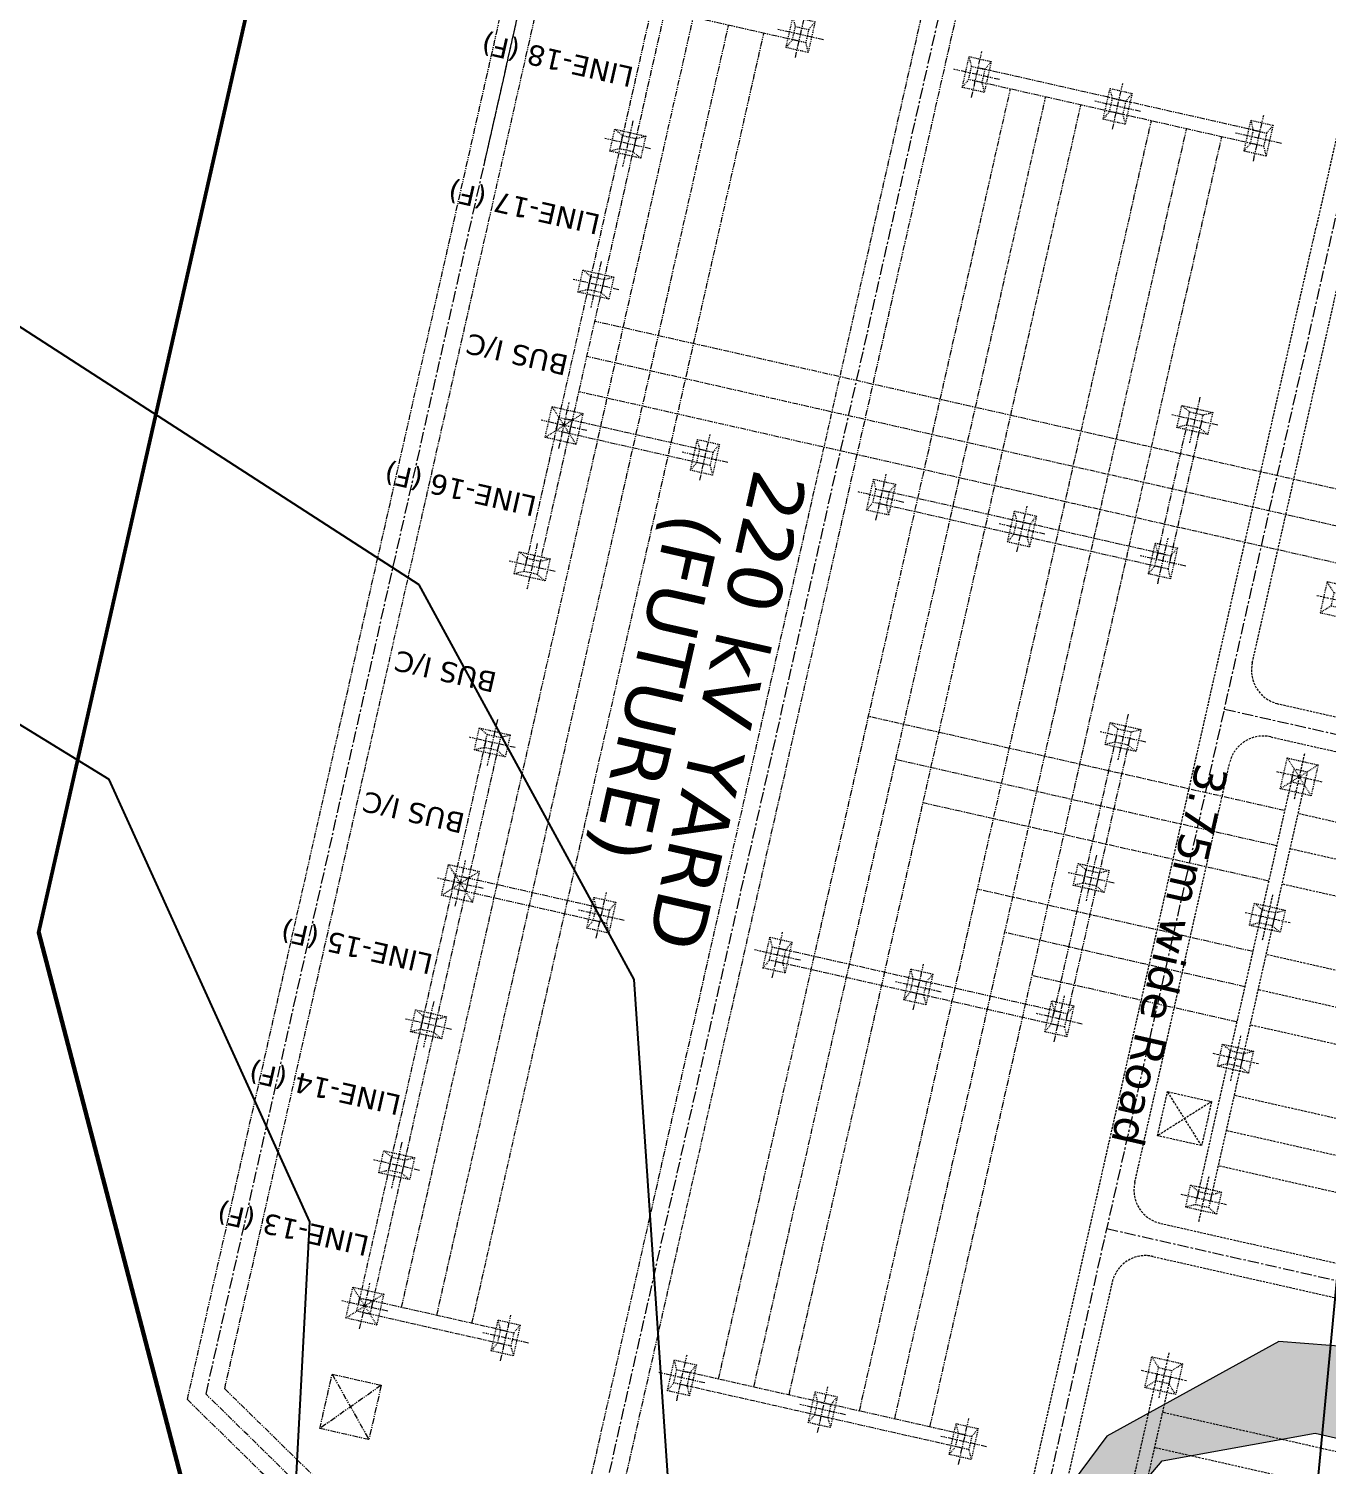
# Model space of a CAD drawing. Header units: metres. Extents: x 218545 to 227455, y 1543467 to 1556082.
# Drawn here: x 222174.5 to 222318.3, y 1554324.5 to 1554483.6 of the extents above; entities that cross this region are included whole.
import ezdxf

# ---------------------------------------------------------------- set-up
doc = ezdxf.new("R2010")
doc.units = ezdxf.units.M
doc.header["$MEASUREMENT"] = 0
for name, pattern in [('CENTER', [2, 1.25, -0.25, 0.25, -0.25]), ('HIDDEN', [0.375, 0.25, -0.125]), ('PHANTOM2', [1.25, 0.625, -0.125, 0.125, -0.125, 0.125, -0.125])]:
    doc.linetypes.add(name, pattern=pattern)
for name, color, linetype in [('10 M CONTOUR', 20, 'Continuous'), ('2 M CONTOUR', 33, 'Continuous'), ('AQUEDUCT', 1, 'Continuous'), ('CART TRACK', 30, 'Continuous'), ('TXT', 222, 'Continuous')]:
    doc.layers.add(name, color=color, linetype=linetype)
for name, color, linetype, lineweight in [('Co-ordinate', 1, 'Continuous', 50), ('E-LAY-CNTRL', 1, 'CENTER', 0), ('E-LAY-EXIST', 8, 'HIDDEN', 0), ('STREAM', 140, 'Continuous', 0)]:
    doc.layers.add(name, color=color, linetype=linetype, lineweight=lineweight)
doc.styles.add('STYLE1', font='verdana.ttf')

# ---------------------------------------------------------------- blocks, each defined once
blk = doc.blocks.new('TWR_CTG_p')
for p, q in [((-750, 750), (-1750, 1250)), ((1750, 1250), (750, 750)), ((-750, -750), (-1750, -1250)), ((750, -750), (1750, -1250))]:
    blk.add_line(p, q)
for points in [[(-1750, -1250), (1750, -1250), (1750, 1250), (-1750, 1250)], [(-750, -750), (750, -750), (750, 750), (-750, 750)]]:
    blk.add_lwpolyline(points, close=True)
blk = doc.blocks.new('TWR_CTH_p')
for p, q in [((-750, 750), (-1750, 1250)), ((1750, 1250), (750, 750)), ((-750, -750), (-1750, -1250)), ((750, -750), (1750, -1250))]:
    blk.add_line(p, q)
for points in [[(-1750, -1250), (1750, -1250), (1750, 1250), (-1750, 1250)], [(-750, -750), (750, -750), (750, 750), (-750, 750)]]:
    blk.add_lwpolyline(points, close=True)
blk = doc.blocks.new('TWR_CC_p')
for p, q in [((-750, 750), (-1750, 1250)), ((1750, 1250), (750, 750)), ((-750, -750), (-1750, -1250)), ((750, -750), (1750, -1250))]:
    blk.add_line(p, q)
for points in [[(-1750, -1250), (1750, -1250), (1750, 1250), (-1750, 1250)], [(-750, -750), (750, -750), (750, 750), (-750, 750)]]:
    blk.add_lwpolyline(points, close=True)
blk = doc.blocks.new('TWR_CD_p')
for p, q in [((-750, 750), (-1750, 1750)), ((1750, 1750), (750, 750)), ((-100, 100), (-750, 750)), ((750, 750), (100, 100)), ((-1750, -1750), (-750, -750)), ((-100, -100), (-750, -750)), ((100, -100), (750, -750)), ((750, -750), (1750, -1750))]:
    blk.add_line(p, q)
for points in [[(-1750, -1750), (1750, -1750), (1750, 1750), (-1750, 1750)], [(-750, -750), (750, -750), (750, 750), (-750, 750)], [(-100, -100), (100, -100), (100, 100), (-100, 100)]]:
    blk.add_lwpolyline(points, close=True)
blk = doc.blocks.new('TWR_CTE_p')
for p, q in [((-750, 750), (-1750, 1750)), ((1750, 1750), (750, 750)), ((-1750, -1750), (-750, -750)), ((750, -750), (1750, -1750))]:
    blk.add_line(p, q)
for points in [[(-1750, -1750), (1750, -1750), (1750, 1750), (-1750, 1750)], [(-750, -750), (750, -750), (750, 750), (-750, 750)]]:
    blk.add_lwpolyline(points, close=True)
blk = doc.blocks.new('TWR_CTK_p')
for p, q in [((-750, 750), (-1750, 1750)), ((1750, 1750), (750, 750)), ((-100, 100), (-750, 750)), ((750, 750), (100, 100)), ((-1750, -1750), (-750, -750)), ((-100, -100), (-750, -750)), ((100, -100), (750, -750)), ((750, -750), (1750, -1750))]:
    blk.add_line(p, q)
for points in [[(-1750, -1750), (1750, -1750), (1750, 1750), (-1750, 1750)], [(-750, -750), (750, -750), (750, 750), (-750, 750)], [(-100, -100), (100, -100), (100, 100), (-100, 100)]]:
    blk.add_lwpolyline(points, close=True)

msp = doc.modelspace()

# ---------------------------------------------------------------- hatches: boundary and pattern name
at = {"layer": 'CART TRACK'}
h = msp.add_hatch(dxfattribs=at)
h.set_pattern_fill('ANSI31', color=256)
h.set_pattern_definition([(45, (-13885.37013, 5678.9458), (-0.088388347648, 0.088388347648), [])])
edge = h.paths.add_edge_path()
edge.add_line((222561.13969, 1554074.13632), (222685.38088, 1554665.22317))
edge.add_line((222685.38088, 1554665.22317), (222658.65762, 1554681.79738))
edge.add_line((222658.65762, 1554681.79738), (222533.13969, 1554084.63632))
edge.add_arc((222472.53338, 1554120.17969), 70.25992, 268.4987053, 329.6099515, ccw=False)
edge.add_line((222470.6926, 1554049.94388), (222000.56979, 1554156.29329))
edge.add_line((222000.56979, 1554156.29329), (221976.97349, 1554130.87313))
edge.add_line((221976.97349, 1554130.87313), (222466.70373, 1554020.0882))
edge.add_arc((222472.08981, 1554120.20334), 100.25992, 266.9205179, 332.6467024)
at = {"layer": 'STREAM'}
h = msp.add_hatch(color=256, dxfattribs=at)
h.dxf.hatch_style = 1
h.paths.add_polyline_path([(222971.37365, 1554515.32678), (222962.41512, 1554500.15793), (222953.98737, 1554485.8878), (222946.99363, 1554462.14081), (222926.2597, 1554436.98591), (222906.66662, 1554415.35676), (222874.69882, 1554399.90736), (222822.10664, 1554398.87744), (222778.79552, 1554394.7576), (222744.76528, 1554402.99724), (222713.8287, 1554418.44664), (222690.11066, 1554422.56647), (222645.76832, 1554421.53651), (222622.05027, 1554414.3268), (222598.33223, 1554394.7576), (222586.98882, 1554363.85881), (222573.58297, 1554347.37946), (222538.89373, 1554341.50575), (222448.91563, 1554347.40947), (222410.82274, 1554340.84975), (222379.29753, 1554327.73031), (222361.56465, 1554323.79446), (222344.48852, 1554329.04226), (222330.03944, 1554336.91395), (222312.96331, 1554338.22587), (222293.91686, 1554327.73031), (222262.69326, 1554285.70649), (222236.83807, 1554231.41072), (222223.57907, 1554200.28996), (222212.30885, 1554178.43923), (222191.75733, 1554156.5885), (222183.61614, 1554131.30029), (222174.02598, 1554119.59329), (222149.5178, 1554115.3362), (222123.94398, 1554113.20765), (222114.35382, 1554107.88629), (222115.41938, 1554099.37211), (222146.32105, 1554092.98647), (222170.82923, 1554090.85793), (222172.196, 1554083.77861), (222166.11661, 1554070.28537), (222144.50106, 1554060.16548), (222124.23649, 1554041.27498), (222119.50806, 1554025.08313), (222119.50806, 1554011.5899), (222131.66684, 1554002.14465), (222142.47457, 1554002.81933), (222151.93142, 1554000.12067), (222144.00972, 1553981.3611), (222122.08837, 1553964.94021), (222100.85214, 1553954.67717), (222091.26157, 1553941.67729), (222074.82066, 1553922.5196), (222063.17491, 1553913.62495), (222048.10407, 1553902.67771), (222026.48135, 1553889.42236), (222002.27938, 1553885.96917), (221984.30075, 1553888.0411), (221969.08805, 1553894.9475), (221950.41793, 1553901.16328), (221922.75854, 1553905.99776), (221889.56729, 1553918.42928), (221861.21642, 1553932.93272), (221832.86555, 1553949.50812), (221811.42951, 1553968.15541), (221793.17602, 1553987.40414), (221779.91421, 1554004.13544), (221772.93434, 1554023.6553), (221756.18254, 1554036.90095), (221734.54483, 1554029.92954), (221751.29663, 1554029.23241), (221761.06846, 1554022.26104), (221775.02829, 1553990.88983), (221786.19615, 1553977.64421), (221800.15598, 1553967.18715), (221830.86751, 1553942.09018), (221859.22878, 1553922.6496), (221898.67981, 1553904.69944), (221942.5142, 1553891.12735), (221945.61358, 1553887.46183), (221944.72866, 1553880.391), (221921.72031, 1553870.66858), (221892.51748, 1553859.62042), (221869.95164, 1553834.43052), (221864.93523, 1553821.98004), (221852.87623, 1553809.0436), (221836.35093, 1553809.93577), (221812.23286, 1553811.27401), (221789.0081, 1553810.82791), (221770.69619, 1553806.36707), (221756.85065, 1553805.4749), (221735.85905, 1553803.24448), (221721.1202, 1553803.24448), (221709.50782, 1553808.59749), (221702.36175, 1553821.98004), (221704.14829, 1553836.70087), (221708.16798, 1553848.74517), (221712.63429, 1553860.78944), (221709.50782, 1553869.26508), (221702.80837, 1553873.72592), (221694.76906, 1553878.18676), (221687.62299, 1553882.64763), (221681.37014, 1553892.46148), (221676.90384, 1553904.05971), (221674.22407, 1553919.67268), (221668.06666, 1553930.86051), (221651.83676, 1553938.9656), (221645.52508, 1553931.76107), (221640.11509, 1553922.75545), (221657.69756, 1553902.04249), (221677.53414, 1553882.68038), (221686.55082, 1553874.57533), (221696.01831, 1553865.11942), (221695.42024, 1553859.13424), (221687.684, 1553841.40808), (221684.49846, 1553819.59123), (221688.13908, 1553802.77408), (221704.9768, 1553791.41113), (221735.0116, 1553785.50243), (221771.87257, 1553788.22954), (221796.9016, 1553789.59307), (221823.75094, 1553784.13886), (221836.91579, 1553779.97075), (221842.42798, 1553774.00643), (221840.59059, 1553756.11349), (221838.75319, 1553727.6683), (221844.01318, 1553694.01054), (221846.08924, 1553675.00815), (221853.18099, 1553667.14194), (221858.74598, 1553648.1788), (221862.47639, 1553621.4841), (221870.07625, 1553603.00262), (221870.07625, 1553627.09457), (221867.43283, 1553656.46692), (221862.47639, 1553675.60845), (221853.22435, 1553691.44974), (221853.63429, 1553715.24939), (221853.63429, 1553741.7722), (221864.2564, 1553770.41684), (221876.47184, 1553786.33053), (221894.57952, 1553787.35324), (221943.90079, 1553791.10136), (221957.30334, 1553804.48753), (221972.31413, 1553834.47251), (221977.13912, 1553848.39412), (221996.43873, 1553855.89038), (222019.49108, 1553856.9613), (222049.51275, 1553859.63853), (222083.28715, 1553869.81199), (222130.05924, 1553905.46577), (222171.42005, 1553954.52173), (222198.1322, 1553993.25011), (222216.22754, 1554038.86354), (222210.19579, 1554079.31322), (222208.85369, 1554096.72183), (222212.33287, 1554109.75276), (222221.90054, 1554127.99604), (222231.46821, 1554142.76439), (222241.90574, 1554144.50186), (222254.95259, 1554139.28951), (222259.30154, 1554108.88403), (222267.99944, 1554065.44766), (222271.47854, 1554024.61749), (222270.1935, 1553997.23056), (222268.43751, 1553943.73966), (222261.41371, 1553880.60284), (222264.0477, 1553843.77305), (222269.31551, 1553801.68185), (222280.91459, 1553776.21528), (222294.52299, 1553750.84409), (222296.33742, 1553733.6279), (222286.35795, 1553697.38331), (222274.56405, 1553645.73472), (222272.44165, 1553606.31635), (222282.51502, 1553584.36499), (222298.08285, 1553550.52335), (222306.3247, 1553526.7427), (222309.98773, 1553505.706), (222310.90353, 1553480.09607), (222303.57747, 1553455.40081), (222299.39206, 1553432.56509), (222292.92143, 1553417.79318), (222278.13149, 1553402.09805), (222250.40028, 1553382.70991), (222231.91281, 1553372.55424), (222215.32102, 1553350.23879), (222191.48949, 1553304.82342), (222162.29222, 1553275.66181), (222136.86235, 1553249.32229), (222106.72317, 1553221.10137), (222035.14282, 1553190.05834), (222043.61939, 1553185.35486), (222084.11888, 1553202.28742), (222115.19982, 1553217.33855), (222150.04816, 1553246.5002), (222197.14056, 1553300.11994), (222224.45417, 1553351.85829), (222239.52372, 1553372.55364), (222271.54656, 1553392.30829), (222291.32536, 1553402.65598), (222305.45307, 1553395.13038), (222316.75522, 1553375.37572), (222324.05637, 1553360.45666), (222327.85924, 1553339.56662), (222326.90854, 1553303.48383), (222315.50001, 1553272.14877), (222317.4014, 1553245.56142), (222323.10567, 1553218.97411), (222338.317, 1553207.57955), (222339.2677, 1553190.48768), (222330.71134, 1553158.20308), (222331.59973, 1553134.91785), (222325.84178, 1553057.28093), (222329.68044, 1553052.48854), (222332.55937, 1553077.40901), (222336.39795, 1553137.79329), (222335.79022, 1553157.81186), (222346.00923, 1553174.06672), (222349.79405, 1553192.96773), (222346.38766, 1553207.3325), (222338.06109, 1553218.29506), (222327.23885, 1553227.32663), (222323.41841, 1553260.52379), (222326.47475, 1553281.89204), (222332.5875, 1553307.45767), (222343.6667, 1553315.4708), (222378.81464, 1553317.76025), (222418.16508, 1553307.45767), (222439.55953, 1553293.72091), (222450.6825, 1553276.09396), (222456.96936, 1553267.85254), (222471.90059, 1553266.6752), (222484.0813, 1553266.28277), (222503.72766, 1553262.75073), (222511.19332, 1553258.04135), (222526.51741, 1553244.69816), (222536.34059, 1553233.70961), (222555.98696, 1553220.75885), (222572.54168, 1553199.08323), (222585.23364, 1553174.52259), (222592.7695, 1553154.71562), (222597.82186, 1553147.07212), (222618.64033, 1553143.47334), (222645.86447, 1553134.67627), (222694.30744, 1553099.88792), (222708.72024, 1553082.69368), (222709.83763, 1553086.70575), (222707.40152, 1553094.00515), (222688.72463, 1553111.44261), (222654.21313, 1553135.77393), (222630.66411, 1553145.91198), (222602.24287, 1553151.9948), (222598.0386, 1553156.28841), (222593.53038, 1553170.20586), (222577.95658, 1553200.49682), (222560.33349, 1553222.19168), (222537.43057, 1553239.35719), (222522.53762, 1553254.64514), (222510.54053, 1553265.38804), (222496.2545, 1553275.7705), (222470.38875, 1553273.1003), (222461.47234, 1553274.93378), (222454.39171, 1553279.38655), (222447.04873, 1553292.48287), (222435.77213, 1553304.79344), (222402.82156, 1553320.25193), (222372.90887, 1553323.16023), (222339.46533, 1553320.67399), (222336.79322, 1553323.87654), (222334.65558, 1553340.95672), (222334.38839, 1553357.77008), (222332.25075, 1553370.04648), (222321.82983, 1553386.05919), (222310.51261, 1553405.55415), (222306.4668, 1553417.40728), (222312.94009, 1553440.57473), (222321.84079, 1553466.43604), (222321.73149, 1553495.73444), (222322.00368, 1553523.74255), (222303.06766, 1553577.52775), (222293.22054, 1553604.92536), (222295.3307, 1553647.07552), (222308.69456, 1553706.08578), (222314.11059, 1553733.66203), (222314.11059, 1553757.77185), (222299.91106, 1553781.88166), (222291.1087, 1553811.13126), (222286.80875, 1553842.62569), (222290.39207, 1553904.18304), (222294.2462, 1553993.72179), (222297.86321, 1554005.28209), (222309.43754, 1554014.6748), (222318.11836, 1554027.68008), (222324.62896, 1554052.24567), (222326.79917, 1554080.42381), (222321.73536, 1554120.88475), (222307.26742, 1554149.78543), (222277.43952, 1554180.31853), (222259.9146, 1554188.34096), (222231.43654, 1554189.07027), (222229.97684, 1554196.79721), (222238.61654, 1554221.53407), (222258.7848, 1554261.41151), (222269.54071, 1554286.96176), (222288.72683, 1554311.64097), (222300.06412, 1554324.99681), (222317.00742, 1554328.08232), (222345.50934, 1554321.54888), (222360.92838, 1554315.48211), (222383.35615, 1554320.14886), (222414.66156, 1554333.68241), (222446.43414, 1554336.94911), (222480.54304, 1554335.5491), (222538.4813, 1554333.21574), (222575.39361, 1554337.88245), (222595.01789, 1554356.08275), (222607.03255, 1554390.11081), (222628.72805, 1554403.77167), (222651.36675, 1554412.7219), (222696.17264, 1554411.77978), (222719.28295, 1554406.59805), (222756.07089, 1554385.40016), (222800.72105, 1554369.56053), (222819.03402, 1554351.29523), (222828.21642, 1554321.48863), (222864.94633, 1554297.79623), (222907.03271, 1554290.91777), (222969.01436, 1554297.79623), (222994.26617, 1554290.15351), (223003.12608, 1554291.07495), (223003.12608, 1554300.67433), (222995.91778, 1554322.27293), (222983.42329, 1554348.19129), (222978.13719, 1554368.34999), (222981.6507, 1554390.21304), (222990.86719, 1554423.6425), (223001.05381, 1554450.77364), (223010.73198, 1554470.27599), (223034.11553, 1554501.3451), (223039.43778, 1554509.7237), (222986.66752, 1554541.22282)])

# ---------------------------------------------------------------- linework, layer by layer
at = {"layer": '10 M CONTOUR'}
msp.add_polyline3d([(222736.62569, 1554007.45032, -1049.86579), (222634.03469, 1554087.71632, -1049.86579), (222518.11938, 1554189.22849, -1049.86579), (222397.48569, 1554235.02232, -1049.86579), (222347.28069, 1554254.22732, -1049.86579), (222314.97869, 1554298.06132, -1049.86579), (222323.83469, 1554391.68132, -1049.86579), (222394.97169, 1554454.94132, -1049.86579), (222536.5595, 1554524.63372, -1049.86579), (222638.16369, 1554537.76732, -1049.86579), (222704.82869, 1554552.22932, -1049.86579), (222779.32769, 1554586.97032, -1049.86579)], dxfattribs=at)
at = {"layer": '2 M CONTOUR'}
for points in [[(222149.96269, 1554151.99532, -1045.86579), (222199.42369, 1554233.46432, -1045.86579), (222205.67469, 1554351.46432, -1045.86579), (222183.43869, 1554400.45532, -1045.86579), (222088.65769, 1554458.65032, -1045.86579), (222040.60969, 1554542.09332, -1045.86579), (222030.50069, 1554611.48732, -1045.86579), (222041.7494, 1554694.0556, -1045.86579), (222021.43117, 1554755.75898, -1045.86579), (221985.54437, 1554796.50334, -1045.86579), (221941.76885, 1554849.91206, -1045.86579), (221897.93569, 1554922.70832, -1045.86579), (221848.81969, 1554985.01232, -1045.86579), (221783.68529, 1555001.76955, -1045.86579), (221717.78169, 1554994.19232, -1045.86579), (221619.66142, 1554980.39432, -1045.86579), (221555.75681, 1555024.42085, -1045.86579), (221521.63569, 1555155.42832, -1045.86579), (221546.90544, 1555302.84003, -1045.86579)], [(222219.31369, 1554166.08632, -1047.86579), (222247.05869, 1554297.82732, -1047.86579), (222241.57534, 1554378.31913, -1047.86579), (222217.77539, 1554422.02969, -1047.86579), (222161.16069, 1554458.59232, -1047.86579), (222102.98369, 1554514.14232, -1047.86579), (222084.90369, 1554548.90132, -1047.86579), (222105.85127, 1554576.30234, -1047.86579), (222150.87817, 1554575.01672, -1047.86579), (222229.99701, 1554540.3054, -1047.86579), (222295.58569, 1554519.85532, -1047.86579), (222382.83869, 1554540.15332, -1047.86579), (222478.09365, 1554592.08961, -1047.86579), (222601.71269, 1554598.33032, -1047.86579), (222640.80669, 1554597.42832, -1047.86579), (222715.00469, 1554620.11832, -1047.86579), (222719.40759, 1554704.38178, -1047.86579)]]:
    msp.add_polyline3d(points, dxfattribs=at)
at = {"layer": 'AQUEDUCT', "elevation": 1469.86579}
msp.add_lwpolyline([(222058.53698, 1554753.73311), (222248.46565, 1554705.36511), (222175.5, 1554383.5), (222202, 1554282), (222558.5, 1554206), (222533, 1554084.5, -0.271391148), (222470.5529, 1554049.80756), (222000.4301, 1554156.15697), (221988.78704, 1554165.6142), (222073.88108, 1554270.37578), (222064.59547, 1554356.06671), (222048.1714, 1554422.18519), (222027.75626, 1554490.69515), (222058.53698, 1554753.73311)], format="xyb", close=True, dxfattribs=at)
at = {"layer": 'Co-ordinate', "elevation": -1469.86579}
msp.add_lwpolyline([(222657.63969, 1554677.13632), (222287.63969, 1554878.63632), (222175.63969, 1554383.63632), (222202.13969, 1554282.13632), (222558.63969, 1554206.13632)], close=True, dxfattribs=at)
at = {"layer": 'E-LAY-CNTRL'}
for p, q in [((222194.16122, 1554332.39242, -1470.58275), (222246.53826, 1554563.94045, -1470.20927)), ((222235.75964, 1554310.06239, -1470.22972), (222290.91704, 1554553.9018, -1470.22972)), ((222282.35616, 1554299.52208, -1470.22972), (222319.53225, 1554463.86984, -1470.22972)), ((222306.95636, 1554408.27446, -1470.22972), (222471.72569, 1554371.00301, -1470.22972)), ((222293.93922, 1554350.72835, -1470.22972), (222498.49729, 1554304.45654, -1470.22972))]:
    msp.add_line(p, q, dxfattribs=at)
at = {"layer": 'E-LAY-CNTRL', "elevation": -1470.22972}
for points in [[(222224.99537, 1554468.70377), (222316.9486, 1554875.2099)], [(222224.99537, 1554468.70377), (222278.81836, 1554706.64405)]]:
    msp.add_lwpolyline(points, dxfattribs=at)
at = {"layer": 'E-LAY-EXIST', "linetype": 'PHANTOM2'}
for p, q in [((222192.10165, 1554331.78663, -1470.58464), (222244.53608, 1554563.61895, -1470.2205)), ((222196.23207, 1554332.98896, -1470.58194), (222246.92194, 1554557.13818, -1470.22972)), ((222235.18291, 1554316.01122, -1470.59365), (222274.97331, 1554491.91628, -1470.31762)), ((222238.8405, 1554315.18386, -1470.59365), (222278.6309, 1554491.08892, -1470.31762)), ((222243.66926, 1554486.6693, -1470.22972), (222240.13919, 1554471.06357, -1470.22972)), ((222245.1323, 1554486.33835, -1470.22972), (222241.60222, 1554470.73263, -1470.22972)), ((222259.84103, 1554482.24223, -1470.22972), (222244.23531, 1554485.77231, -1470.22972)), ((222259.43309, 1554480.4388, -1470.22972), (222260.57992, 1554485.5087, -1470.22972)), ((222215.8145, 1554341.99989, -1470.22972), (222248.13674, 1554484.88979, -1470.22972)), ((222219.71593, 1554341.11737, -1470.22972), (222252.03817, 1554484.00727, -1470.22972)), ((222223.61736, 1554340.23485, -1470.22972), (222255.9396, 1554483.12475, -1470.22972)), ((222262.54145, 1554482.40034, -1470.22972), (222257.47155, 1554483.54716, -1470.22972)), ((222278.94024, 1554476.02621, -1470.22972), (222280.08707, 1554481.0961, -1470.22972)), ((222282.0486, 1554477.98774, -1470.22972), (222276.97871, 1554479.13457, -1470.22972)), ((222295.28485, 1554475.7626, -1470.22972), (222279.67913, 1554479.29268, -1470.22972)), ((222294.95391, 1554474.29957, -1470.22972), (222279.34818, 1554477.82964, -1470.22972)), ((222294.54596, 1554472.49614, -1470.22972), (222295.69279, 1554477.56603, -1470.22972)), ((222250.92738, 1554334.05722, -1470.22972), (222283.24961, 1554476.94712, -1470.22972)), ((222254.82881, 1554333.1747, -1470.22972), (222287.15104, 1554476.0646, -1470.22972)), ((222310.89057, 1554472.23253, -1470.22972), (222295.28485, 1554475.7626, -1470.22972)), ((222258.73024, 1554332.29219, -1470.22972), (222291.05247, 1554475.18208, -1470.22972)), ((222297.65432, 1554474.45767, -1470.22972), (222292.58443, 1554475.6045, -1470.22972)), ((222310.55963, 1554470.76949, -1470.22972), (222294.95391, 1554474.29957, -1470.22972)), ((222241.44412, 1554473.43305, -1470.22972), (222240.29729, 1554468.36315, -1470.22972)), ((222266.5331, 1554330.52715, -1470.22972), (222298.85534, 1554473.41705, -1470.22972)), ((222270.43453, 1554329.64463, -1470.22972), (222302.75677, 1554472.53453, -1470.22972)), ((222310.15169, 1554468.96606, -1470.22972), (222311.29852, 1554474.03596, -1470.22972)), ((222240.13919, 1554471.06357, -1470.22972), (222236.60911, 1554455.45785, -1470.22972)), ((222243.40565, 1554470.32469, -1470.22972), (222238.33576, 1554471.47152, -1470.22972)), ((222274.33596, 1554328.76211, -1470.22972), (222306.6582, 1554471.65201, -1470.22972)), ((222313.26005, 1554470.9276, -1470.22972), (222308.19015, 1554472.07442, -1470.22972)), ((222241.60222, 1554470.73263, -1470.22972), (222238.07215, 1554455.12691, -1470.22972)), ((222237.91405, 1554457.82733, -1470.22972), (222236.76722, 1554452.75743, -1470.22972)), ((222236.60911, 1554455.45785, -1470.22972), (222233.07904, 1554439.85213, -1470.22972)), ((222238.07215, 1554455.12691, -1470.22972), (222234.54208, 1554439.52118, -1470.22972)), ((222239.87558, 1554454.71896, -1470.22972), (222234.80568, 1554455.86579, -1470.22972)), ((222321.55807, 1554432.14101, -1470.22972), (222237.18963, 1554451.22548, -1470.22972)), ((222320.67555, 1554428.23958, -1470.22972), (222236.30711, 1554447.32404, -1470.22972)), ((222319.79303, 1554424.33815, -1470.22972), (222235.42459, 1554443.42261, -1470.22972)), ((222304.23837, 1554442.82451, -1470.22972), (222303.09154, 1554437.75462, -1470.22972)), ((222233.23714, 1554437.15171, -1470.22972), (222234.38397, 1554442.2216, -1470.22972)), ((222306.1999, 1554439.71615, -1470.22972), (222301.13001, 1554440.86298, -1470.22972)), ((222233.07904, 1554439.85213, -1470.22972), (222229.54897, 1554424.24641, -1470.22972)), ((222234.54208, 1554439.52118, -1470.22972), (222231.012, 1554423.91546, -1470.22972)), ((222236.3455, 1554439.11324, -1470.22972), (222231.27561, 1554440.26007, -1470.22972)), ((222233.93016, 1554439.76213, -1470.22972), (222233.69096, 1554439.61118, -1470.22972)), ((222233.88603, 1554439.56706, -1470.22972), (222233.73509, 1554439.80625, -1470.22972)), ((222249.58175, 1554436.8881, -1470.22972), (222233.97603, 1554440.41817, -1470.22972)), ((222302.93343, 1554440.45504, -1470.22972), (222299.40336, 1554424.84931, -1470.22972)), ((222304.39647, 1554440.12409, -1470.22972), (222300.8664, 1554424.51837, -1470.22972)), ((222249.25081, 1554435.42506, -1470.22972), (222233.64509, 1554438.95514, -1470.22972)), ((222248.84287, 1554433.62163, -1470.22972), (222249.9897, 1554438.69153, -1470.22972)), ((222251.95123, 1554435.58317, -1470.22972), (222246.88133, 1554436.73, -1470.22972)), ((222268.35002, 1554429.20904, -1470.22972), (222269.49685, 1554434.27894, -1470.22972)), ((222271.45838, 1554431.17058, -1470.22972), (222266.38849, 1554432.3174, -1470.22972)), ((222284.69463, 1554428.94543, -1470.22972), (222269.08891, 1554432.47551, -1470.22972)), ((222284.36368, 1554427.4824, -1470.22972), (222268.75796, 1554431.01247, -1470.22972)), ((222283.95574, 1554425.67897, -1470.22972), (222285.10257, 1554430.74886, -1470.22972)), ((222287.0641, 1554427.6405, -1470.22972), (222281.99421, 1554428.78733, -1470.22972)), ((222300.30035, 1554425.41536, -1470.22972), (222284.69463, 1554428.94543, -1470.22972)), ((222230.8539, 1554426.61588, -1470.22972), (222229.70707, 1554421.54599, -1470.22972)), ((222299.96941, 1554423.95232, -1470.22972), (222284.36368, 1554427.4824, -1470.22972)), ((222299.56146, 1554422.1489, -1470.22972), (222300.70829, 1554427.21879, -1470.22972)), ((222302.66983, 1554424.11043, -1470.22972), (222297.59993, 1554425.25726, -1470.22972)), ((222232.81543, 1554423.50752, -1470.22972), (222227.74554, 1554424.65435, -1470.22972)), ((222313.6154, 1554397.02814, -1470.22972), (222267.52975, 1554407.45289, -1470.22972)), ((222296.2957, 1554407.71164, -1470.22972), (222295.14887, 1554402.64174, -1470.22972)), ((222226.44131, 1554407.10873, -1470.22972), (222225.29448, 1554402.03883, -1470.22972)), ((222298.25723, 1554404.60327, -1470.22972), (222293.18734, 1554405.7501, -1470.22972)), ((222225.13637, 1554404.73925, -1470.22972), (222221.6063, 1554389.13353, -1470.22972)), ((222226.59941, 1554404.40831, -1470.22972), (222223.06934, 1554388.80258, -1470.22972)), ((222228.40284, 1554404.00036, -1470.22972), (222223.33295, 1554405.14719, -1470.22972)), ((222294.99077, 1554405.34216, -1470.22972), (222291.4607, 1554389.73644, -1470.22972)), ((222296.45381, 1554405.01122, -1470.22972), (222292.92373, 1554389.40549, -1470.22972)), ((222312.73289, 1554393.12671, -1470.22972), (222270.54867, 1554402.66894, -1470.22972)), ((222311.85037, 1554389.22528, -1470.22972), (222273.56758, 1554397.88499, -1470.22972)), ((222221.7644, 1554386.43311, -1470.22972), (222222.91123, 1554391.503, -1470.22972)), ((222292.76563, 1554392.10591, -1470.22972), (222291.6188, 1554387.03602, -1470.22972)), ((222294.72716, 1554388.99755, -1470.22972), (222289.65727, 1554390.14438, -1470.22972)), ((222221.6063, 1554389.13353, -1470.22972), (222218.07623, 1554373.52781, -1470.22972)), ((222223.06934, 1554388.80258, -1470.22972), (222219.53926, 1554373.19686, -1470.22972)), ((222224.87277, 1554388.39464, -1470.22972), (222219.80287, 1554389.54147, -1470.22972)), ((222237.77807, 1554384.70646, -1470.22972), (222222.17235, 1554388.23654, -1470.22972)), ((222222.45742, 1554389.04353, -1470.22972), (222222.21822, 1554388.89258, -1470.22972)), ((222222.41329, 1554388.84846, -1470.22972), (222222.26235, 1554389.08766, -1470.22972)), ((222238.10901, 1554386.1695, -1470.22972), (222222.50329, 1554389.69958, -1470.22972)), ((222310.08533, 1554381.42242, -1470.22972), (222279.6054, 1554388.31709, -1470.22972)), ((222291.4607, 1554389.73644, -1470.22972), (222287.93062, 1554374.13072, -1470.22972)), ((222292.92373, 1554389.40549, -1470.22972), (222289.39366, 1554373.79977, -1470.22972)), ((222237.37013, 1554382.90304, -1470.22972), (222238.51696, 1554387.97293, -1470.22972)), ((222240.47849, 1554384.86457, -1470.22972), (222235.40859, 1554386.0114, -1470.22972)), ((222256.87728, 1554378.49044, -1470.22972), (222258.02411, 1554383.56034, -1470.22972)), ((222309.20281, 1554377.52098, -1470.22972), (222282.62432, 1554383.53314, -1470.22972)), ((222259.98564, 1554380.45198, -1470.22972), (222254.91575, 1554381.59881, -1470.22972)), ((222272.89094, 1554376.7638, -1470.22972), (222257.28522, 1554380.29387, -1470.22972)), ((222273.22189, 1554378.22684, -1470.22972), (222257.61617, 1554381.75691, -1470.22972)), ((222272.483, 1554374.96037, -1470.22972), (222273.62983, 1554380.03026, -1470.22972)), ((222308.32029, 1554373.61955, -1470.22972), (222285.64323, 1554378.74919, -1470.22972)), ((222275.59136, 1554376.9219, -1470.22972), (222270.52147, 1554378.06873, -1470.22972)), ((222288.82761, 1554374.69676, -1470.22972), (222273.22189, 1554378.22684, -1470.22972)), ((222219.38116, 1554375.89728, -1470.22972), (222218.23433, 1554370.82739, -1470.22972)), ((222288.49667, 1554373.23373, -1470.22972), (222272.89094, 1554376.7638, -1470.22972)), ((222288.08872, 1554371.4303, -1470.22972), (222289.23555, 1554376.50019, -1470.22972)), ((222221.34269, 1554372.78892, -1470.22972), (222216.2728, 1554373.93575, -1470.22972)), ((222291.19709, 1554373.39183, -1470.22972), (222286.12719, 1554374.53866, -1470.22972)), ((222218.07623, 1554373.52781, -1470.22972), (222214.54615, 1554357.92208, -1470.22972)), ((222219.53926, 1554373.19686, -1470.22972), (222216.00919, 1554357.59114, -1470.22972)), ((222215.85109, 1554360.29156, -1470.22972), (222214.70426, 1554355.22166, -1470.22972)), ((222214.54615, 1554357.92208, -1470.22972), (222211.01608, 1554342.31636, -1470.22972)), ((222217.81262, 1554357.1832, -1470.22972), (222212.74272, 1554358.33003, -1470.22972)), ((222216.00919, 1554357.59114, -1470.22972), (222212.47912, 1554341.98542, -1470.22972)), ((222211.17418, 1554339.61594, -1470.22972), (222212.32101, 1554344.68584, -1470.22972)), ((222214.28254, 1554341.57747, -1470.22972), (222209.21265, 1554342.7243, -1470.22972)), ((222211.8672, 1554342.22636, -1470.22972), (222211.628, 1554342.07542, -1470.22972)), ((222211.82307, 1554342.03129, -1470.22972), (222211.67212, 1554342.27049, -1470.22972)), ((222227.51879, 1554339.35233, -1470.22972), (222211.91307, 1554342.88241, -1470.22972)), ((222227.18785, 1554337.8893, -1470.22972), (222211.58212, 1554341.41937, -1470.22972)), ((222226.77991, 1554336.08587, -1470.22972), (222227.92673, 1554341.15576, -1470.22972)), ((222229.88827, 1554338.0474, -1470.22972), (222224.81837, 1554339.19423, -1470.22972)), ((222246.28706, 1554331.67328, -1470.22972), (222247.43389, 1554336.74317, -1470.22972)), ((222208.13317, 1554334.60774, -1470.22972), (222212.20131, 1554327.36167, -1470.22972)), ((222249.39542, 1554333.63481, -1470.22972), (222244.32553, 1554334.78164, -1470.22972)), ((222262.63167, 1554331.40967, -1470.22972), (222247.02595, 1554334.93974, -1470.22972)), ((222196.23207, 1554332.98896, -1470.06117), (222212.24645, 1554317.30375, -1470.0857)), ((222213.56259, 1554333.37958, -1470.22972), (222206.77189, 1554328.58983, -1470.22972)), ((222262.30072, 1554329.94663, -1470.22972), (222246.695, 1554333.4767, -1470.22972)), ((222261.89278, 1554328.1432, -1470.22972), (222263.03961, 1554333.2131, -1470.22972)), ((222192.10165, 1554331.78663, -1469.91914), (222210.39043, 1554313.88199, -1469.952)), ((222211.31412, 1554315.59206, -1470.22972), (222194.16122, 1554332.39242, -1470.22972)), ((222265.00114, 1554330.10473, -1470.22972), (222259.93125, 1554331.25156, -1470.22972)), ((222278.23739, 1554327.87959, -1470.22972), (222262.63167, 1554331.40967, -1470.22972)), ((222277.90645, 1554326.41656, -1470.22972), (222262.30072, 1554329.94663, -1470.22972)), ((222277.4985, 1554324.61313, -1470.22972), (222278.64533, 1554329.68302, -1470.22972)), ((222280.60687, 1554326.57466, -1470.22972), (222275.53697, 1554327.72149, -1470.22972))]:
    msp.add_line(p, q, dxfattribs=at)
at = {"layer": 'E-LAY-EXIST'}
for p, q in [((222334.23965, 1554537.38658, -1470.22972), (222317.0967, 1554461.60129, -1470.15221)), ((222281.77944, 1554305.47091, -1470.59365), (222317.09672, 1554461.60129, -1470.59365)), ((222310.03776, 1554413.39609, -1470.15579), (222320.34269, 1554458.9542, -1470.59365)), ((222322.17698, 1554419.69784, -1470.22972), (222317.10709, 1554420.84466, -1470.22972)), ((222312.73607, 1554408.88944, -1470.07177), (222466.60486, 1554374.08454, -1470.51202)), ((222312.07824, 1554405.19318, -1470.15579), (222465.82312, 1554370.41532, -1470.32255)), ((222315.80285, 1554403.29904, -1470.22972), (222314.65603, 1554398.22915, -1470.22972)), ((222297.02062, 1554355.85003, -1470.15579), (222307.53349, 1554402.32521, -1470.15579)), ((222314.49792, 1554400.92957, -1470.22972), (222310.96785, 1554385.32385, -1470.22972)), ((222317.76439, 1554400.19068, -1470.22972), (222312.69449, 1554401.33751, -1470.22972)), ((222315.96096, 1554400.59862, -1470.22972), (222312.43088, 1554384.9929, -1470.22972)), ((222360.43257, 1554386.43792, -1470.22972), (222315.07844, 1554396.69719, -1470.22972)), ((222359.55005, 1554382.53649, -1470.22972), (222314.19592, 1554392.79576, -1470.22972)), ((222358.66753, 1554378.63506, -1470.22972), (222313.3134, 1554388.89433, -1470.22972)), ((222312.27278, 1554387.69332, -1470.22972), (222311.12595, 1554382.62343, -1470.22972)), ((222310.96785, 1554385.32385, -1470.22972), (222307.43777, 1554369.71812, -1470.22972)), ((222312.43088, 1554384.9929, -1470.22972), (222308.90081, 1554369.38718, -1470.22972)), ((222314.23431, 1554384.58496, -1470.22972), (222309.16442, 1554385.73179, -1470.22972)), ((222356.9025, 1554370.83219, -1470.22972), (222311.54837, 1554381.09147, -1470.22972)), ((222356.01998, 1554366.93076, -1470.22972), (222310.66585, 1554377.19004, -1470.22972)), ((222355.13746, 1554363.02933, -1470.22972), (222309.78333, 1554373.28861, -1470.22972)), ((222308.74271, 1554372.0876, -1470.22972), (222307.59588, 1554367.0177, -1470.22972)), ((222307.43777, 1554369.71812, -1470.22972), (222303.9077, 1554354.1124, -1470.22972)), ((222308.90081, 1554369.38718, -1470.22972), (222305.37074, 1554353.78146, -1470.22972)), ((222310.70424, 1554368.97924, -1470.22972), (222305.63435, 1554370.12607, -1470.22972)), ((222304.42132, 1554359.91787, -1470.22972), (222300.64768, 1554365.8978, -1470.22972)), ((222305.52447, 1554364.79466, -1470.22972), (222299.54454, 1554361.02102, -1470.22972)), ((222353.37242, 1554355.22647, -1470.22972), (222308.01829, 1554365.48575, -1470.22972)), ((222352.48991, 1554351.32504, -1470.22972), (222307.13577, 1554361.58432, -1470.22972)), ((222305.21263, 1554356.48188, -1470.22972), (222304.0658, 1554351.41198, -1470.22972)), ((222351.60739, 1554347.42361, -1470.22972), (222306.25326, 1554357.68289, -1470.22972)), ((222307.17417, 1554353.37351, -1470.22972), (222302.10427, 1554354.52034, -1470.22972)), ((222299.88859, 1554351.30527, -1470.15579), (222453.58708, 1554316.53858, -1470.51202)), ((222298.75758, 1554347.70288, -1470.15579), (222452.75951, 1554312.88003, -1470.51202)), ((222285.43703, 1554304.64355, -1470.59365), (222294.6505, 1554345.23663, -1470.15579)), ((222300.80004, 1554336.97472, -1470.22972), (222299.65321, 1554331.90483, -1470.22972)), ((222299.49511, 1554334.60525, -1470.22972), (222295.96503, 1554318.99953, -1470.22972)), ((222300.95815, 1554334.2743, -1470.22972), (222297.42807, 1554318.66858, -1470.22972)), ((222302.76157, 1554333.86636, -1470.22972), (222297.69168, 1554335.01319, -1470.22972)), ((222345.42976, 1554320.1136, -1470.22972), (222300.07563, 1554330.37287, -1470.22972)), ((222344.54724, 1554316.21217, -1470.22972), (222299.19311, 1554326.47144, -1470.22972))]:
    msp.add_line(p, q, dxfattribs=at)
at = {"layer": 'E-LAY-EXIST', "elevation": -1470.22972}
msp.add_lwpolyline([(222305.52447, 1554364.79466), (222304.42132, 1554359.91787), (222299.54454, 1554361.02102), (222300.64768, 1554365.8978)], close=True, dxfattribs=at)
at = {"layer": 'E-LAY-EXIST', "linetype": 'PHANTOM2', "elevation": -1470.22972}
msp.add_lwpolyline([(222213.56259, 1554333.37958), (222212.20131, 1554327.36167), (222206.77189, 1554328.58983), (222208.13317, 1554334.60774)], close=True, dxfattribs=at)
at = {"layer": 'E-LAY-EXIST'}
for centre, start, end in [((222313.74413, 1554412.55773, -1470.15579), 167.2539837, 257.253983), ((222311.23984, 1554401.48682, -1470.15579), 77.253983, 167.2539837), ((222300.72698, 1554355.01163, -1470.15579), 167.2539837, 257.253983), ((222298.2227, 1554343.94072, -1470.15579), 77.253983, 167.2539837)]:
    msp.add_arc(centre, 3.8, start, end, dxfattribs=at)
at = {"layer": 'STREAM'}
for points in [[(222744.76528, 1554402.99724), (222713.8287, 1554418.44664), (222690.11066, 1554422.56647), (222645.76832, 1554421.53651), (222622.05027, 1554414.3268), (222598.33223, 1554394.7576), (222586.98882, 1554363.85881), (222573.58297, 1554347.37946), (222538.89373, 1554341.50575), (222448.91563, 1554347.40947), (222410.82274, 1554340.84975), (222379.29753, 1554327.73031), (222361.56465, 1554323.79446), (222344.48852, 1554329.04226), (222330.03944, 1554336.91395), (222312.96331, 1554338.22587), (222293.91686, 1554327.73031), (222262.69326, 1554285.70649), (222236.83807, 1554231.41072), (222223.57907, 1554200.28996), (222212.30885, 1554178.43923)], [(222229.97684, 1554196.79721), (222238.61654, 1554221.53407), (222258.7848, 1554261.41151), (222269.54071, 1554286.96176), (222288.72683, 1554311.64097), (222300.06412, 1554324.99681), (222317.00742, 1554328.08232), (222345.50934, 1554321.54888), (222360.92838, 1554315.48211), (222383.35615, 1554320.14886), (222414.66156, 1554333.68241), (222446.43414, 1554336.94911), (222480.54304, 1554335.5491), (222538.4813, 1554333.21574), (222575.39361, 1554337.88245), (222595.01789, 1554356.08275), (222607.03255, 1554390.11081), (222628.72805, 1554403.77167), (222651.36675, 1554412.7219), (222696.17264, 1554411.77978), (222719.28295, 1554406.59805), (222756.07089, 1554385.40016)]]:
    msp.add_lwpolyline(points, dxfattribs=at)

# ---------------------------------------------------------------- block references
at = {"layer": 'E-LAY-EXIST', "linetype": 'PHANTOM2', "xscale": -0.001, "yscale": 0.001, "zscale": 0.001}
for name, p, rotation in [('TWR_CC_p', (222260.0065, 1554482.97375, -1470.22972), 257.253984407691), ('TWR_CTG_p', (222279.51366, 1554478.56116, -1470.22972), 257.253984407691), ('TWR_CTH_p', (222295.11938, 1554475.03108, -1470.22972), 257.253984407691), ('TWR_CTH_p', (222240.87071, 1554470.8981, -1470.22972), 347.2539844076909), ('TWR_CTG_p', (222310.7251, 1554471.50101, -1470.22972), 257.253984407691), ('TWR_CTH_p', (222237.34063, 1554455.29238, -1470.22972), 347.2539844076909), ('TWR_CD_p', (222233.81056, 1554439.68666, -1470.22972), 257.253984407691), ('TWR_CTH_p', (222303.66495, 1554440.28956, -1470.22972), 347.2539844076909), ('TWR_CC_p', (222249.41628, 1554436.15658, -1470.22972), 257.253984407691), ('TWR_CTG_p', (222268.92343, 1554431.74399, -1470.22972), 257.253984407691), ('TWR_CTH_p', (222284.52916, 1554428.21392, -1470.22972), 257.253984407691), ('TWR_CTG_p', (222300.13488, 1554424.68384, -1470.22972), 257.253984407691), ('TWR_CTH_p', (222230.28048, 1554424.08093, -1470.22972), 347.2539844076909), ('TWR_CTH_p', (222225.86789, 1554404.57378, -1470.22972), 347.2539844076909), ('TWR_CTH_p', (222295.72229, 1554405.17669, -1470.22972), 347.2539844076909), ('TWR_CD_p', (222222.33782, 1554388.96806, -1470.22972), 257.253984407691), ('TWR_CTH_p', (222292.19221, 1554389.57097, -1470.22972), 347.2539844076909), ('TWR_CC_p', (222237.94354, 1554385.43798, -1470.22972), 257.253984407691), ('TWR_CTG_p', (222257.45069, 1554381.02539, -1470.22972), 257.253984407691), ('TWR_CTH_p', (222273.05642, 1554377.49532, -1470.22972), 257.253984407691), ('TWR_CTG_p', (222288.66214, 1554373.96524, -1470.22972), 257.253984407691), ('TWR_CTH_p', (222218.80774, 1554373.36233, -1470.22972), 347.2539844076909), ('TWR_CTH_p', (222215.27767, 1554357.75661, -1470.22972), 347.2539844076909), ('TWR_CD_p', (222211.7476, 1554342.15089, -1470.22972), 257.253984407691), ('TWR_CC_p', (222227.35332, 1554338.62082, -1470.22972), 257.253984407691), ('TWR_CTG_p', (222246.86047, 1554334.20822, -1470.22972), 257.253984407691), ('TWR_CTH_p', (222262.4662, 1554330.67815, -1470.22972), 257.253984407691), ('TWR_CTG_p', (222278.07192, 1554327.14808, -1470.22972), 257.253984407691)]:
    msp.add_blockref(name, p, dxfattribs=dict(at, rotation=rotation))
at = {"layer": 'E-LAY-EXIST', "yscale": 0.001, "zscale": 0.001}
for name, p, xscale, rotation in [('TWR_CTE_p', (222319.64203, 1554420.27125, -1470.22972), 0.001, 167.253984407691), ('TWR_CTK_p', (222315.22944, 1554400.7641, -1470.22972), -0.001, 347.2539844076909), ('TWR_CTH_p', (222311.69937, 1554385.15837, -1470.22972), -0.001, 347.2539844076909), ('TWR_CTG_p', (222308.16929, 1554369.55265, -1470.22972), -0.001, 347.2539844076909), ('TWR_CTG_p', (222304.63922, 1554353.94693, -1470.22972), -0.001, 347.2539844076909), ('TWR_CTE_p', (222300.22663, 1554334.43978, -1470.22972), -0.001, 347.2539844076909)]:
    msp.add_blockref(name, p, dxfattribs=dict(at, xscale=xscale, rotation=rotation))

# ---------------------------------------------------------------- texts
at = {"layer": 'E-LAY-EXIST', "linetype": 'PHANTOM2', "style": 'STYLE1'}
for s, height, rotation, p in [('LINE-18 (F)', 2.25, 167.2539837, (222241.66236, 1554479.32348, -1470.3007)), ('LINE-17 (F)', 2.25, 167.2539837, (222237.96682, 1554462.98624, -1470.3007)), ('BUS I/C', 2.25, 167.2539837, (222234.43674, 1554447.38052, -1470.3007)), ('LINE-16 (F)', 2.25, 167.2539837, (222230.90667, 1554431.7748, -1470.3007)), ('220 kV YARD', 6, 257.2539797, (222254.93428, 1554435.10676, -1469.6836)), ('(FUTURE)', 6, 257.2539797, (222245.55482, 1554430.38956, -1469.6836)), ('BUS I/C', 2.25, 167.2539837, (222226.49408, 1554412.26764, -1470.3007)), ('BUS I/C', 2.25, 167.2539837, (222222.964, 1554396.66192, -1470.3007)), ('LINE-15 (F)', 2.25, 167.2539837, (222219.43393, 1554381.0562, -1470.3007)), ('LINE-14 (F)', 2.25, 167.2539837, (222215.90386, 1554365.45048, -1470.3007)), ('LINE-13 (F)', 2.25, 167.2539837, (222212.37378, 1554349.84475, -1470.3007))]:
    msp.add_text(s, height=height, rotation=rotation, dxfattribs=at).set_placement(p)
at = {"layer": 'TXT', "linetype": 'Continuous', "style": 'STYLE1'}
msp.add_text('3.75m wide Road', height=3.6, rotation=257.2539797, dxfattribs=at).set_placement((222303.89664, 1554402.44098, -1470.23842))

doc.saveas('drawing.dxf')
